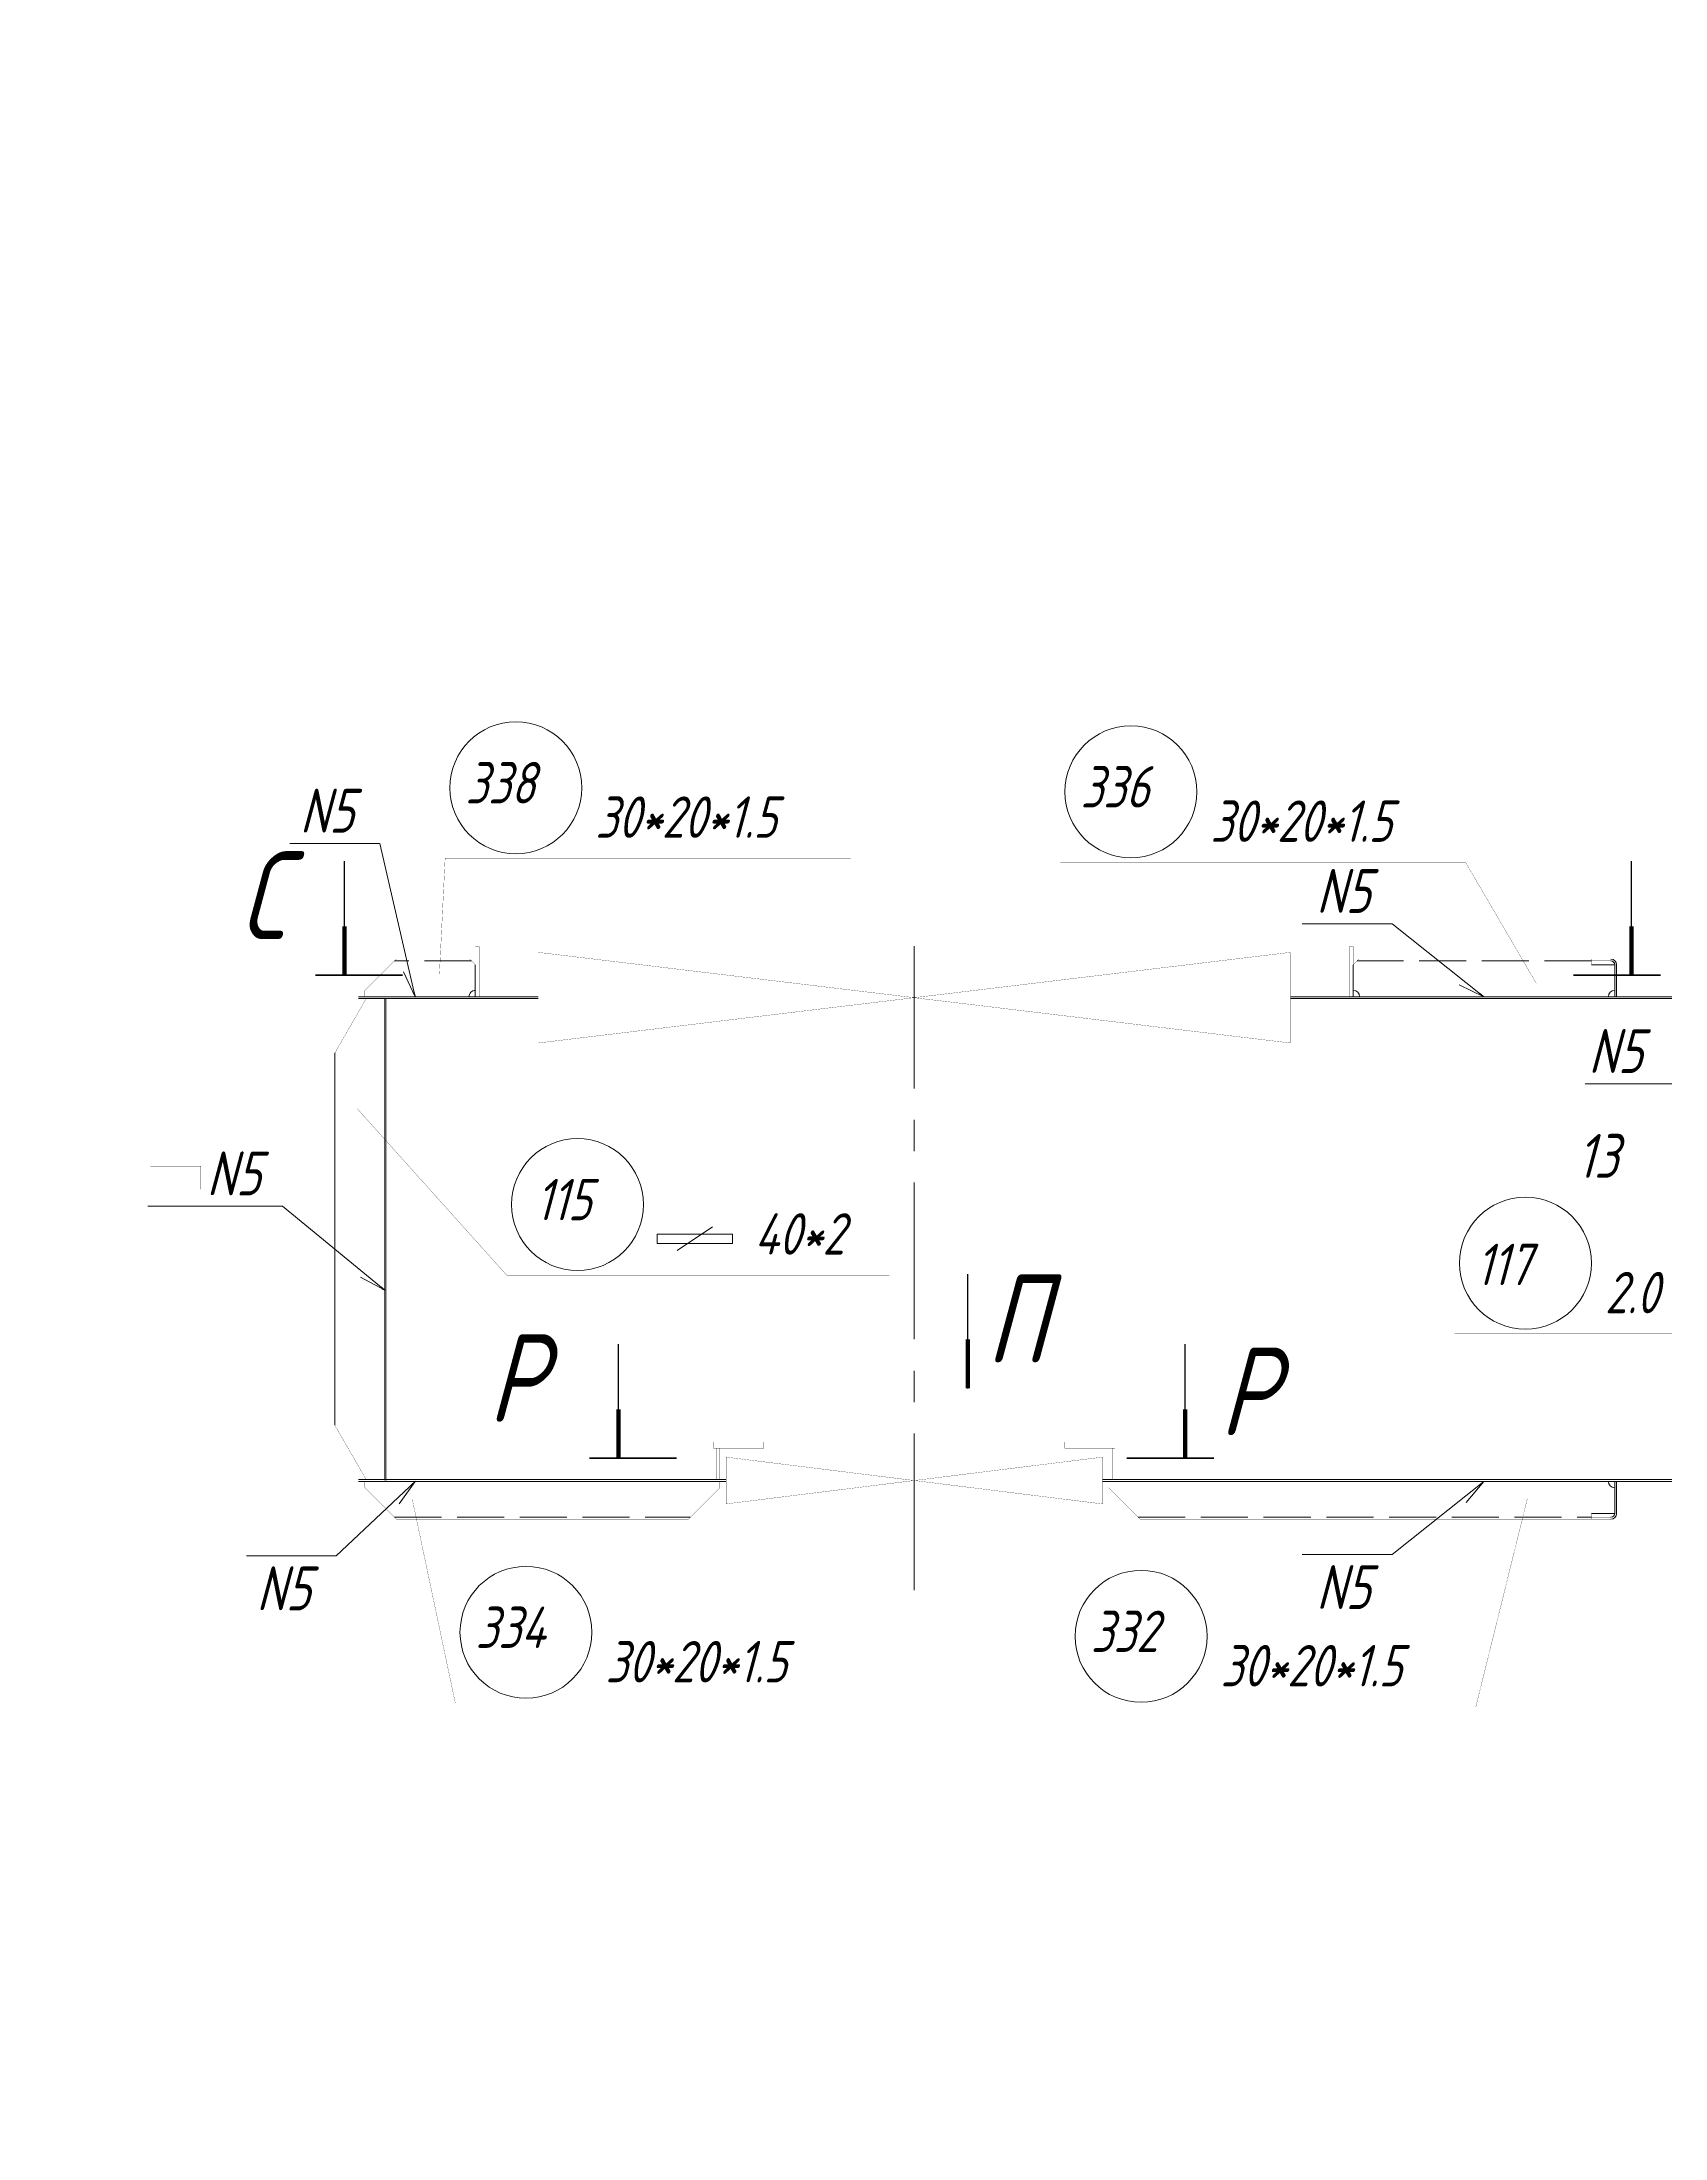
# Model space of a CAD drawing. Header units: millimetres. Extents: x 77380 to 135900, y -26587 to 17301.
# Drawn here: x 130984 to 132278, y 2403 to 4074 of the extents above; entities that cross this region are included whole.
import ezdxf

# ---------------------------------------------------------------- set-up
doc = ezdxf.new("R2010")
doc.units = ezdxf.units.MM
for name, pattern in [('K5LT32768', [0]), ('K5LT32772', [0]), ('K5LT32773', [50, 37.5, -12.5]), ('K5LT32776', [0]), ('K5LT32780', [0]), ('K5LT32785', [200, 125, -25, 25, -25]), ('K5LT32810', [0]), ('K5LT32832', [0]), ('K5LT32833', [0]), ('K5LT32834', [0]), ('K5LT32835', [0]), ('K5LT32838', [0]), ('K5LT_THIN', [0])]:
    doc.linetypes.add(name, pattern=pattern)
doc.styles.add('KTEXTSTYLE', font='GOST_AU.SHX', dxfattribs={"width": 0.96, "height": 5})

# ---------------------------------------------------------------- blocks, each defined once
blk = doc.blocks.new('U298')
at = {"color": 7, "linetype": 'K5LT32780', "const_width": 0.18}
for points in [[(126945.3, 12764.4), (135355.3, 12764.4), (135355.3, 18704.4), (126945.3, 18704.4)], [(127145.3, 12814.4), (135305.3, 12814.4), (135305.3, 18654.4), (127145.3, 18654.4)]]:
    blk.add_lwpolyline(points, close=True, dxfattribs=at)
blk = doc.blocks.new('U303')
at = {"color": 7, "linetype": 'K5LT32834', "lineweight": 30}
blk.add_line((130898.4, 17575.2), (130898.4, 17666.2), dxfattribs=at)
at = {"color": 7, "linetype": 'K5LT32832', "lineweight": 60}
blk.add_line((130875.3, 17575.2), (130944.8, 17575.2), dxfattribs=at)
at = {"color": 7, "linetype": 'K5LT32833', "const_width": 3.54}
blk.add_lwpolyline([(130898.4, 17575.2), (130898.4, 17614.2)], dxfattribs=at)
blk = doc.blocks.new('U304')
at = {"color": 7, "linetype": 'K5LT32834', "lineweight": 30}
blk.add_line((131350.2, 17575.2), (131350.2, 17666.2), dxfattribs=at)
at = {"color": 7, "linetype": 'K5LT32832', "lineweight": 60}
blk.add_line((131373.2, 17575.2), (131303.8, 17575.2), dxfattribs=at)
at = {"color": 7, "linetype": 'K5LT32833', "const_width": 3.54}
blk.add_lwpolyline([(131350.2, 17575.2), (131350.2, 17614.2)], dxfattribs=at)
blk = doc.blocks.new('U305')
at = {"color": 7, "linetype": 'K5LT32834', "lineweight": 30}
blk.add_line((131177, 17630.8), (131177, 17721.8), dxfattribs=at)
at = {"color": 7, "linetype": 'K5LT32838', "const_width": 3.59}
blk.add_lwpolyline([(131177, 17630.8), (131177, 17669.8)], dxfattribs=at)
blk = doc.blocks.new('U308')
at = {"color": 7, "linetype": 'K5LT32834', "lineweight": 30}
blk.add_line((130679.9, 17960.2), (130679.9, 18051.2), dxfattribs=at)
at = {"color": 7, "linetype": 'K5LT32832', "lineweight": 60}
blk.add_line((130656.9, 17960.2), (130726.3, 17960.2), dxfattribs=at)
at = {"color": 7, "linetype": 'K5LT32833', "const_width": 3.54}
blk.add_lwpolyline([(130679.9, 17960.2), (130679.9, 17999.2)], dxfattribs=at)
blk = doc.blocks.new('U309')
at = {"color": 7, "linetype": 'K5LT32834', "lineweight": 30}
blk.add_line((131706.2, 17960.2), (131706.2, 18051.2), dxfattribs=at)
at = {"color": 7, "linetype": 'K5LT32832', "lineweight": 60}
blk.add_line((131729.2, 17960.2), (131659.8, 17960.2), dxfattribs=at)
at = {"color": 7, "linetype": 'K5LT32833', "const_width": 3.54}
blk.add_lwpolyline([(131706.2, 17960.2), (131706.2, 17999.2)], dxfattribs=at)
blk = doc.blocks.new('U313')
at = {"color": 7, "linetype": 'K5LT_THIN', "lineweight": 18}
for p, q in [((130630.5, 17776.1), (130712.5, 17708.9)), ((130712.5, 17708.9), (130709.4, 17711.4))]:
    blk.add_line(p, q, dxfattribs=at)
at = {"color": 7, "linetype": 'K5LT32835', "lineweight": 18}
for p, q in [((130709.8, 17710.3), (130710.6, 17710.4)), ((130709.8, 17710.3), (130710.7, 17710.4)), ((130709.8, 17710.3), (130709.8, 17710.3)), ((130709.9, 17710.5), (130710.4, 17710.5)), ((130709.9, 17710.4), (130710.5, 17710.5)), ((130709.9, 17710.2), (130709.9, 17710.4)), ((130709.9, 17710.2), (130709.9, 17710.4)), ((130709.9, 17710.2), (130710.7, 17710.3)), ((130710, 17710.5), (130710.4, 17710.6)), ((130710.1, 17710.1), (130710, 17710.6)), ((130710, 17710.2), (130710, 17710.5)), ((130710, 17710.2), (130710.8, 17710.2)), ((130710.1, 17710.7), (130710.2, 17710.7)), ((130710.2, 17710.1), (130710.1, 17710.7)), ((130710.1, 17710.6), (130710.3, 17710.6)), ((130710.1, 17710.1), (130710.1, 17710.6)), ((130710.1, 17710.1), (130710.9, 17710.2)), ((130710.2, 17710.8), (130710.2, 17710.8)), ((130710.3, 17710), (130710.2, 17710.7)), ((130710.2, 17710.1), (130710.9, 17710.1)), ((130710.3, 17710), (130710.3, 17710.7)), ((130710.4, 17710), (130710.3, 17710.6)), ((130710.3, 17710), (130711, 17710.1)), ((130710.5, 17709.9), (130710.4, 17710.6)), ((130710.4, 17710), (130711.1, 17710)), ((130710.5, 17709.9), (130710.5, 17710.5)), ((130710.6, 17709.9), (130710.5, 17710.4)), ((130710.5, 17709.9), (130711.1, 17710)), ((130710.7, 17709.8), (130710.6, 17710.4)), ((130710.6, 17709.8), (130711.2, 17709.9)), ((130710.7, 17709.8), (130710.7, 17710.3)), ((130710.7, 17709.8), (130711.3, 17709.8)), ((130710.8, 17709.7), (130710.8, 17710.3)), ((130710.9, 17709.7), (130710.8, 17710.2)), ((130710.8, 17709.7), (130711.3, 17709.8)), ((130710.9, 17709.7), (130710.9, 17710.2)), ((130710.9, 17709.7), (130711.4, 17709.7)), ((130711, 17709.6), (130711, 17710.1)), ((130711.1, 17709.6), (130711, 17710)), ((130711, 17709.6), (130711.5, 17709.7)), ((130711.1, 17709.6), (130711.1, 17710)), ((130711.1, 17709.6), (130711.6, 17709.6)), ((130711.2, 17709.5), (130711.2, 17709.9)), ((130711.3, 17709.5), (130711.2, 17709.9)), ((130711.2, 17709.5), (130711.6, 17709.6)), ((130711.3, 17709.5), (130711.3, 17709.8)), ((130711.3, 17709.5), (130711.7, 17709.5)), ((130711.4, 17709.4), (130711.4, 17709.8)), ((130711.5, 17709.4), (130711.4, 17709.7)), ((130711.4, 17709.4), (130711.8, 17709.4)), ((130711.5, 17709.4), (130711.5, 17709.6)), ((130711.5, 17709.4), (130711.8, 17709.4)), ((130711.6, 17709.3), (130711.6, 17709.6)), ((130711.6, 17709.3), (130711.9, 17709.3)), ((130711.7, 17709.3), (130711.7, 17709.5)), ((130711.7, 17709.2), (130711.7, 17709.5)), ((130711.7, 17709.3), (130712, 17709.3)), ((130711.8, 17709.2), (130711.8, 17709.4)), ((130711.8, 17709.2), (130712, 17709.2)), ((130711.9, 17709.2), (130711.9, 17709.4)), ((130712, 17709.1), (130711.9, 17709.3)), ((130711.9, 17709.1), (130712.1, 17709.2)), ((130712, 17709.1), (130712, 17709.2)), ((130712, 17709.1), (130712.2, 17709.1)), ((130712.1, 17709.1), (130712.1, 17709.2)), ((130712.2, 17709), (130712.1, 17709.1)), ((130712.1, 17709), (130712.3, 17709)), ((130712.2, 17709), (130712.2, 17709.1)), ((130712.2, 17709), (130712.3, 17709)), ((130712.3, 17709), (130712.3, 17709)), ((130712.3, 17708.9), (130712.4, 17708.9)), ((130712.4, 17708.9), (130712.4, 17709)), ((130712.4, 17708.9), (130712.5, 17708.9)), ((130712.4, 17708.9), (130712.4, 17708.9))]:
    blk.add_line(p, q, dxfattribs=at)
at = {"color": 7, "linetype": 'K5LT32835', "const_width": 0.18}
blk.add_lwpolyline([(130710.2, 17710.8), (130712.5, 17708.9), (130709.8, 17710.3)], close=True, dxfattribs=at)
blk = doc.blocks.new('U315')
at = {"color": 7, "linetype": 'K5LT_THIN', "lineweight": 18}
for p, q in [((131515.2, 18001.3), (131588.5, 17943.1)), ((131588.5, 17943.1), (131585.4, 17945.6))]:
    blk.add_line(p, q, dxfattribs=at)
at = {"color": 7, "linetype": 'K5LT32835', "lineweight": 18}
for p, q in [((131585.8, 17944.6), (131586.6, 17944.6)), ((131585.8, 17944.5), (131586.6, 17944.6)), ((131585.9, 17944.5), (131585.8, 17944.6)), ((131585.8, 17944.5), (131585.8, 17944.5)), ((131585.9, 17944.7), (131586.4, 17944.8)), ((131585.9, 17944.6), (131586.5, 17944.7)), ((131585.9, 17944.4), (131585.9, 17944.7)), ((131585.9, 17944.4), (131586.7, 17944.5)), ((131586, 17944.8), (131586.3, 17944.9)), ((131586, 17944.8), (131586.4, 17944.8)), ((131586.1, 17944.4), (131586, 17944.8)), ((131586, 17944.4), (131586, 17944.7)), ((131586, 17944.4), (131586.8, 17944.5)), ((131586.1, 17944.9), (131586.2, 17944.9)), ((131586.1, 17944.3), (131586.1, 17944.9)), ((131586.2, 17944.3), (131586.1, 17944.9)), ((131586.1, 17944.3), (131586.9, 17944.4)), ((131586.2, 17945), (131586.2, 17945)), ((131586.3, 17944.3), (131586.2, 17945)), ((131586.2, 17944.3), (131586.9, 17944.4)), ((131586.3, 17944.2), (131586.3, 17944.9)), ((131586.4, 17944.2), (131586.3, 17944.8)), ((131586.3, 17944.2), (131587, 17944.3)), ((131586.5, 17944.2), (131586.4, 17944.8)), ((131586.4, 17944.2), (131587.1, 17944.2)), ((131586.5, 17944.1), (131586.5, 17944.7)), ((131586.6, 17944.1), (131586.5, 17944.7)), ((131586.5, 17944.1), (131587.1, 17944.2)), ((131586.7, 17944), (131586.6, 17944.6)), ((131586.6, 17944.1), (131587.2, 17944.1)), ((131586.7, 17944), (131586.7, 17944.6)), ((131586.8, 17944), (131586.7, 17944.5)), ((131586.7, 17944), (131587.3, 17944.1)), ((131586.9, 17943.9), (131586.8, 17944.4)), ((131586.8, 17944), (131587.3, 17944)), ((131586.9, 17943.9), (131586.9, 17944.4)), ((131586.9, 17943.9), (131587.4, 17944)), ((131587, 17943.9), (131587, 17944.3)), ((131587.1, 17943.8), (131587, 17944.3)), ((131587, 17943.9), (131587.5, 17943.9)), ((131587.1, 17943.8), (131587.1, 17944.2)), ((131587.1, 17943.8), (131587.6, 17943.9)), ((131587.2, 17943.8), (131587.2, 17944.2)), ((131587.3, 17943.7), (131587.2, 17944.1)), ((131587.2, 17943.8), (131587.6, 17943.8)), ((131587.3, 17943.7), (131587.3, 17944.1)), ((131587.3, 17943.7), (131587.7, 17943.7)), ((131587.4, 17943.7), (131587.4, 17944)), ((131587.5, 17943.6), (131587.4, 17943.9)), ((131587.4, 17943.7), (131587.8, 17943.7)), ((131587.6, 17943.6), (131587.5, 17943.9)), ((131587.5, 17943.6), (131587.8, 17943.6)), ((131587.6, 17943.6), (131587.6, 17943.8)), ((131587.6, 17943.5), (131587.9, 17943.6)), ((131587.7, 17943.5), (131587.7, 17943.8)), ((131587.8, 17943.5), (131587.7, 17943.7)), ((131587.7, 17943.5), (131588, 17943.5)), ((131587.8, 17943.5), (131587.8, 17943.7)), ((131587.8, 17943.4), (131588.1, 17943.5)), ((131587.9, 17943.4), (131587.9, 17943.6)), ((131588, 17943.4), (131587.9, 17943.6)), ((131588, 17943.4), (131588, 17943.5)), ((131588, 17943.4), (131588.1, 17943.4)), ((131588.1, 17943.3), (131588.2, 17943.4)), ((131588.1, 17943.3), (131588.1, 17943.4)), ((131588.2, 17943.3), (131588.2, 17943.4)), ((131588.2, 17943.3), (131588.3, 17943.3)), ((131588.2, 17943.2), (131588.2, 17943.3)), ((131588.3, 17943.2), (131588.3, 17943.3)), ((131588.3, 17943.2), (131588.3, 17943.2)), ((131588.4, 17943.2), (131588.4, 17943.2)), ((131588.4, 17943.2), (131588.4, 17943.2)), ((131588.4, 17943.1), (131588.4, 17943.2)), ((131588.5, 17943.1), (131588.5, 17943.1))]:
    blk.add_line(p, q, dxfattribs=at)
at = {"color": 7, "linetype": 'K5LT32835', "const_width": 0.18}
blk.add_lwpolyline([(131586.2, 17945), (131588.5, 17943.1), (131585.8, 17944.5)], close=True, dxfattribs=at)
blk = doc.blocks.new('U318')
at = {"color": 7, "linetype": 'K5LT_THIN', "lineweight": 18}
for p, q in [((130708, 18065.3), (130736.4, 17943.1)), ((130736.4, 17943.1), (130735.5, 17947))]:
    blk.add_line(p, q, dxfattribs=at)
at = {"color": 7, "linetype": 'K5LT32835', "lineweight": 18}
for p, q in [((130735.2, 17945.9), (130735.9, 17945.5)), ((130735.2, 17945.9), (130735.9, 17945.4)), ((130735.2, 17945.9), (130735.2, 17945.9)), ((130735.2, 17945.8), (130735.3, 17945.9)), ((130735.2, 17945.7), (130735.3, 17945.9)), ((130735.2, 17945.8), (130735.9, 17945.3)), ((130735.3, 17945.7), (130735.4, 17946)), ((130735.3, 17945.6), (130735.5, 17946)), ((130735.3, 17945.5), (130735.6, 17946)), ((130735.3, 17945.9), (130735.8, 17945.6)), ((130735.3, 17945.7), (130735.9, 17945.2)), ((130735.3, 17945.5), (130735.9, 17945.2)), ((130735.4, 17946), (130735.8, 17945.7)), ((130735.4, 17945.5), (130735.7, 17946)), ((130735.4, 17945.4), (130735.8, 17946)), ((130735.4, 17945.3), (130735.8, 17945.9)), ((130735.4, 17945.4), (130736, 17945.1)), ((130735.4, 17945.3), (130736, 17945)), ((130735.5, 17946), (130735.8, 17945.8)), ((130735.5, 17945.3), (130735.8, 17945.8)), ((130735.5, 17945.2), (130735.8, 17945.7)), ((130735.5, 17945.1), (130735.8, 17945.6)), ((130735.5, 17945.1), (130735.9, 17945.6)), ((130735.5, 17945.2), (130736, 17944.9)), ((130735.5, 17945.1), (130736, 17944.8)), ((130735.6, 17946), (130735.8, 17945.9)), ((130735.6, 17945), (130735.9, 17945.5)), ((130735.6, 17944.9), (130735.9, 17945.4)), ((130735.6, 17944.8), (130735.9, 17945.3)), ((130735.6, 17945), (130736.1, 17944.7)), ((130735.6, 17944.9), (130736.1, 17944.6)), ((130735.7, 17946), (130735.7, 17946)), ((130735.7, 17946), (130735.8, 17945.9)), ((130735.7, 17944.8), (130735.9, 17945.2)), ((130735.7, 17944.7), (130736, 17945.1)), ((130735.7, 17944.6), (130736, 17945)), ((130735.7, 17944.8), (130736.1, 17944.5)), ((130735.7, 17944.7), (130736.1, 17944.5)), ((130735.7, 17944.6), (130736.1, 17944.4)), ((130735.8, 17944.6), (130736, 17944.9)), ((130735.8, 17944.5), (130736, 17944.9)), ((130735.8, 17944.4), (130736, 17944.8)), ((130735.8, 17944.5), (130736.2, 17944.3)), ((130735.8, 17944.4), (130736.2, 17944.2)), ((130735.9, 17944.4), (130736.1, 17944.7)), ((130735.9, 17944.3), (130736.1, 17944.6)), ((130735.9, 17944.2), (130736.1, 17944.5)), ((130735.9, 17944.3), (130736.2, 17944.1)), ((130735.9, 17944.2), (130736.2, 17944)), ((130736, 17944.1), (130736.1, 17944.4)), ((130736, 17944.1), (130736.1, 17944.3)), ((130736, 17944), (130736.2, 17944.2)), ((130736, 17943.9), (130736.2, 17944.2)), ((130736, 17944.1), (130736.2, 17943.9)), ((130736, 17944), (130736.3, 17943.8)), ((130736.1, 17943.9), (130736.2, 17944.1)), ((130736.1, 17943.8), (130736.2, 17944)), ((130736.1, 17943.9), (130736.3, 17943.8)), ((130736.1, 17943.7), (130736.2, 17943.9)), ((130736.1, 17943.8), (130736.3, 17943.7)), ((130736.2, 17943.7), (130736.3, 17943.8)), ((130736.2, 17943.7), (130736.3, 17943.6)), ((130736.2, 17943.6), (130736.3, 17943.7)), ((130736.2, 17943.6), (130736.3, 17943.5)), ((130736.2, 17943.5), (130736.3, 17943.6)), ((130736.3, 17943.5), (130736.4, 17943.4)), ((130736.3, 17943.5), (130736.3, 17943.5)), ((130736.3, 17943.4), (130736.3, 17943.5)), ((130736.3, 17943.4), (130736.4, 17943.3)), ((130736.3, 17943.3), (130736.4, 17943.4)), ((130736.4, 17943.3), (130736.4, 17943.2)), ((130736.4, 17943.2), (130736.4, 17943.3)), ((130736.4, 17943.2), (130736.4, 17943.1)), ((130736.4, 17943.2), (130736.4, 17943.2))]:
    blk.add_line(p, q, dxfattribs=at)
at = {"color": 7, "linetype": 'K5LT32835', "const_width": 0.18}
blk.add_lwpolyline([(130735.7, 17946), (130736.4, 17943.1), (130735.2, 17945.9)], close=True, dxfattribs=at)
blk = doc.blocks.new('U319')
at = {"color": 7, "linetype": 'K5LT_THIN', "lineweight": 18}
for p, q in [((131515.2, 17498.4), (131588.5, 17556.6)), ((131588.5, 17556.6), (131585.4, 17554.1))]:
    blk.add_line(p, q, dxfattribs=at)
at = {"color": 7, "linetype": 'K5LT32835', "lineweight": 18}
for p, q in [((131586.2, 17554.7), (131586.2, 17554.8)), ((131586.9, 17554.7), (131586.2, 17554.8)), ((131586.2, 17554.7), (131586.2, 17554.7)), ((131586.8, 17554.6), (131586.2, 17554.7)), ((131586.8, 17554.6), (131586.2, 17554.6)), ((131586.3, 17554.6), (131586.3, 17554.9)), ((131586.3, 17554.5), (131586.4, 17554.9)), ((131587, 17554.8), (131586.3, 17554.9)), ((131586.9, 17554.7), (131586.3, 17554.8)), ((131586.7, 17554.5), (131586.3, 17554.6)), ((131586.7, 17554.5), (131586.3, 17554.5)), ((131586.4, 17554.5), (131586.4, 17555)), ((131586.4, 17554.4), (131586.5, 17555)), ((131587, 17554.9), (131586.4, 17554.9)), ((131586.6, 17554.4), (131586.4, 17554.4)), ((131586.5, 17554.3), (131586.6, 17555.1)), ((131586.5, 17554.3), (131586.6, 17555.1)), ((131587.1, 17554.9), (131586.5, 17555)), ((131587.1, 17555), (131586.5, 17555)), ((131586.6, 17554.3), (131586.5, 17554.4)), ((131586.5, 17554.3), (131586.5, 17554.3)), ((131586.6, 17554.4), (131586.7, 17555.2)), ((131587.2, 17555), (131586.6, 17555.1)), ((131586.7, 17554.5), (131586.8, 17555.2)), ((131587.2, 17555.1), (131586.7, 17555.2)), ((131587.3, 17555.2), (131586.7, 17555.2)), ((131586.8, 17554.7), (131586.9, 17555.4)), ((131586.8, 17554.6), (131586.9, 17555.3)), ((131587.3, 17555.2), (131586.8, 17555.3)), ((131586.9, 17554.7), (131587, 17555.4)), ((131587.4, 17555.3), (131586.9, 17555.3)), ((131587, 17554.8), (131587.1, 17555.5)), ((131587.4, 17555.3), (131587, 17555.4)), ((131587.5, 17555.4), (131587, 17555.4)), ((131587.1, 17555), (131587.2, 17555.6)), ((131587.1, 17554.9), (131587.1, 17555.5)), ((131587.5, 17555.4), (131587.1, 17555.5)), ((131587.2, 17555.1), (131587.3, 17555.6)), ((131587.6, 17555.5), (131587.2, 17555.6)), ((131587.6, 17555.6), (131587.2, 17555.6)), ((131587.3, 17555.2), (131587.3, 17555.7)), ((131587.7, 17555.6), (131587.3, 17555.7)), ((131587.4, 17555.3), (131587.4, 17555.8)), ((131587.4, 17555.4), (131587.5, 17555.8)), ((131587.8, 17555.7), (131587.4, 17555.8)), ((131587.7, 17555.7), (131587.4, 17555.7)), ((131587.5, 17555.4), (131587.6, 17555.9)), ((131587.8, 17555.8), (131587.5, 17555.8)), ((131587.6, 17555.5), (131587.6, 17555.9)), ((131587.9, 17555.9), (131587.6, 17555.9)), ((131587.7, 17555.6), (131587.7, 17556)), ((131587.7, 17555.7), (131587.8, 17556)), ((131588, 17556), (131587.7, 17556)), ((131587.9, 17555.9), (131587.7, 17555.9)), ((131587.8, 17555.8), (131587.8, 17556.1)), ((131588, 17556), (131587.8, 17556.1)), ((131588.1, 17556.1), (131587.9, 17556.2)), ((131587.9, 17555.9), (131587.9, 17556.1)), ((131588.1, 17556.1), (131587.9, 17556.1)), ((131588, 17556.1), (131588.1, 17556.3)), ((131588, 17556), (131588, 17556.2)), ((131588.2, 17556.2), (131588, 17556.2)), ((131588.1, 17556.1), (131588.1, 17556.3)), ((131588.2, 17556.3), (131588.1, 17556.3)), ((131588.2, 17556.2), (131588.2, 17556.4)), ((131588.2, 17556.3), (131588.3, 17556.4)), ((131588.3, 17556.4), (131588.2, 17556.4)), ((131588.3, 17556.3), (131588.2, 17556.3)), ((131588.3, 17556.4), (131588.3, 17556.5)), ((131588.4, 17556.4), (131588.3, 17556.4)), ((131588.5, 17556.6), (131588.4, 17556.6)), ((131588.4, 17556.5), (131588.4, 17556.5)), ((131588.4, 17556.5), (131588.4, 17556.5)), ((131588.5, 17556.6), (131588.5, 17556.6))]:
    blk.add_line(p, q, dxfattribs=at)
at = {"color": 7, "linetype": 'K5LT32835', "const_width": 0.18}
blk.add_lwpolyline([(131586.2, 17554.7), (131588.5, 17556.6), (131586.5, 17554.3)], close=True, dxfattribs=at)
blk = doc.blocks.new('U322')
at = {"color": 7, "linetype": 'K5LT_THIN', "lineweight": 18}
for p, q in [((130673.4, 17497.4), (130736.4, 17556.6)), ((130736.4, 17556.6), (130733.5, 17553.9))]:
    blk.add_line(p, q, dxfattribs=at)
at = {"color": 7, "linetype": 'K5LT32835', "lineweight": 18}
for p, q in [((130734.2, 17554.6), (130734.2, 17554.6)), ((130734.3, 17554.5), (130734.3, 17554.6)), ((130735, 17554.6), (130734.3, 17554.6)), ((130735, 17554.6), (130734.3, 17554.6)), ((130734.9, 17554.4), (130734.3, 17554.5)), ((130734.9, 17554.5), (130734.3, 17554.5)), ((130734.4, 17554.4), (130734.4, 17554.7)), ((130734.4, 17554.4), (130734.4, 17554.7)), ((130735.1, 17554.7), (130734.4, 17554.7)), ((130734.8, 17554.4), (130734.4, 17554.4)), ((130734.5, 17554.2), (130734.6, 17554.9)), ((130734.5, 17554.3), (130734.5, 17554.8)), ((130735.1, 17554.7), (130734.5, 17554.8)), ((130735.1, 17554.8), (130734.5, 17554.8)), ((130734.7, 17554.3), (130734.5, 17554.3)), ((130734.8, 17554.3), (130734.5, 17554.3)), ((130734.6, 17554.2), (130734.6, 17554.9)), ((130735.2, 17554.9), (130734.6, 17554.9)), ((130734.7, 17554.2), (130734.6, 17554.2)), ((130734.7, 17554.1), (130734.6, 17554.1)), ((130734.7, 17554.1), (130734.7, 17555)), ((130734.7, 17554.2), (130734.8, 17555)), ((130735.2, 17554.9), (130734.7, 17555)), ((130735.3, 17555), (130734.7, 17555)), ((130734.8, 17554.3), (130734.8, 17555.1)), ((130735.3, 17555.1), (130734.8, 17555.1)), ((130734.9, 17554.4), (130734.9, 17555.2)), ((130734.9, 17554.5), (130735, 17555.2)), ((130735.4, 17555.2), (130734.9, 17555.2)), ((130735.4, 17555.1), (130734.9, 17555.1)), ((130735, 17554.6), (130735, 17555.3)), ((130735.5, 17555.2), (130735, 17555.3)), ((130735.1, 17554.7), (130735.1, 17555.4)), ((130735.1, 17554.8), (130735.2, 17555.4)), ((130735.5, 17555.4), (130735.1, 17555.4)), ((130735.5, 17555.3), (130735.1, 17555.3)), ((130735.2, 17554.9), (130735.2, 17555.5)), ((130735.6, 17555.4), (130735.2, 17555.4)), ((130735.3, 17555.1), (130735.4, 17555.6)), ((130735.7, 17555.6), (130735.3, 17555.6)), ((130735.3, 17555), (130735.3, 17555.5)), ((130735.6, 17555.5), (130735.3, 17555.5)), ((130735.4, 17555.2), (130735.4, 17555.7)), ((130735.8, 17555.7), (130735.4, 17555.7)), ((130735.7, 17555.6), (130735.4, 17555.6)), ((130735.5, 17555.4), (130735.5, 17555.8)), ((130735.8, 17555.7), (130735.5, 17555.8)), ((130735.5, 17555.3), (130735.5, 17555.7)), ((130735.9, 17555.9), (130735.6, 17555.9)), ((130735.6, 17555.5), (130735.6, 17555.8)), ((130735.9, 17555.8), (130735.6, 17555.8)), ((130735.7, 17555.6), (130735.7, 17556)), ((130735.7, 17555.5), (130735.7, 17555.9)), ((130735.9, 17555.9), (130735.7, 17555.9)), ((130736, 17556.1), (130735.8, 17556.1)), ((130735.8, 17555.7), (130735.8, 17556)), ((130736, 17556), (130735.8, 17556)), ((130735.9, 17555.9), (130735.9, 17556.2)), ((130735.9, 17555.8), (130735.9, 17556.1)), ((130736.1, 17556.1), (130735.9, 17556.1)), ((130736, 17556), (130736, 17556.2)), ((130736.1, 17556.2), (130736, 17556.2)), ((130736.2, 17556.2), (130736, 17556.2)), ((130736.1, 17556.1), (130736.1, 17556.3)), ((130736.1, 17556.2), (130736.1, 17556.3)), ((130736.2, 17556.3), (130736.1, 17556.3)), ((130736.2, 17556.3), (130736.2, 17556.4)), ((130736.3, 17556.4), (130736.2, 17556.4)), ((130736.3, 17556.4), (130736.2, 17556.4)), ((130736.3, 17556.4), (130736.3, 17556.5)), ((130736.3, 17556.5), (130736.3, 17556.5)), ((130736.3, 17556.5), (130736.3, 17556.5)), ((130736.4, 17556.6), (130736.4, 17556.6)), ((130736.4, 17556.6), (130736.4, 17556.6))]:
    blk.add_line(p, q, dxfattribs=at)
at = {"color": 7, "linetype": 'K5LT32835', "const_width": 0.18}
blk.add_lwpolyline([(130734.2, 17554.6), (130736.4, 17556.6), (130734.7, 17554.1)], close=True, dxfattribs=at)

msp = doc.modelspace()

# ---------------------------------------------------------------- linework, layer by layer
at = {"color": 7, "linetype": 'K5LT32780', "lineweight": 18}
for p, q in [((131181.351, 3435.32), (131253.032, 3435.32)), ((132060.262, 3371.33), (131988.581, 3371.33)), ((132285.885, 3243.671), (132214.204, 3243.671)), ((131175.515, 3146.08), (131068.171, 3146.08)), ((131146.782, 2867.364), (131218.464, 2867.364)), ((132060.262, 2868.369), (131988.581, 2868.369))]:
    msp.add_line(p, q, dxfattribs=at)
at = {"color": 1, "linetype": 'K5LT32785', "lineweight": 18, "true_color": 0xff0000}
msp.add_line((131679.297, 2839.932), (131679.297, 3353.477), dxfattribs=at)
at = {"color": 1, "linetype": 'K5LT32773', "lineweight": 18, "true_color": 0xff0000}
for p, q in [((131326.241, 3341.654), (131264.852, 3341.654)), ((132219.297, 3341.654), (132032.351, 3341.654)), ((131264.852, 2898.044), (131500.742, 2898.044)), ((131857.851, 2898.044), (132219.297, 2898.044))]:
    msp.add_line(p, q, dxfattribs=at)
at = {"color": 7, "linetype": 'K5LT_THIN', "lineweight": 18}
for p, q in [((131281.472, 3313.099), (131272.011, 3332.961)), ((132133.546, 3313.099), (132113.703, 3322.599)), ((131257.2, 3079.019), (131237.802, 3089.397)), ((131281.43, 2926.541), (131268.492, 2908.748)), ((132133.546, 2926.6), (132119.226, 2909.898))]:
    msp.add_line(p, q, dxfattribs=at)
at = {"color": 1, "linetype": 'K5LT32772', "lineweight": 18, "true_color": 0xff0000}
for p, q in [((131329.296, 3313.099), (131329.296, 3338.599)), ((131257.296, 3311.599), (131257.296, 2928.099)), ((131217.296, 2971.401), (131217.296, 3268.298)), ((131490.138, 3110.749), (131518.318, 3129.536)), ((131534.287, 3123.9), (131474.17, 3123.9)), ((131474.17, 3123.9), (131474.17, 3116.385)), ((131474.17, 3116.385), (131534.287, 3116.385)), ((131534.287, 3116.385), (131534.287, 3123.9)), ((132219.297, 2901.099), (132237.797, 2901.099))]:
    msp.add_line(p, q, dxfattribs=at)
at = {"color": 3, "linetype": 'K5LT32768', "lineweight": 18, "true_color": 0x00ff00}
for p, q in [((132029.296, 3338.599), (132029.296, 3313.099)), ((132237.797, 3338.599), (132219.297, 3338.599)), ((132237.797, 3313.099), (132237.797, 3338.654)), ((132237.797, 3313.099), (132237.797, 3338.599)), ((132239.297, 3313.099), (132239.297, 3338.654)), ((131379.296, 3313.099), (131236.283, 3313.099)), ((131379.296, 3311.599), (131236.283, 3311.599)), ((131241.297, 3313.099), (131329.296, 3313.099)), ((132749.297, 3313.099), (131979.296, 3313.099)), ((132749.297, 3311.599), (131979.296, 3311.599)), ((132029.296, 3313.099), (132237.797, 3313.099)), ((131529.297, 2928.099), (131236.283, 2928.099)), ((131529.297, 2926.599), (131236.283, 2926.599)), ((131524.297, 2926.599), (131241.297, 2926.599)), ((132899.296, 2928.099), (131829.297, 2928.099)), ((132899.296, 2926.599), (131829.297, 2926.599)), ((132237.797, 2926.599), (131834.296, 2926.599)), ((132237.797, 2901.045), (132237.797, 2926.599)), ((132237.797, 2901.099), (132237.797, 2926.599)), ((132239.297, 2901.045), (132239.297, 2926.599))]:
    msp.add_line(p, q, dxfattribs=at)
at = {"color": 1, "linetype": 'K5LT32772', "true_color": 0xff0000, "const_width": 0.18}
for points in [[(131628.466, 3423.374), (131305.239, 3423.374), (131300.712, 3331.166)], [(131795.683, 3420.166), (132118.91, 3420.166), (132175.156, 3323.905)], [(131329.296, 3338.599), (131324.741, 3343.154), (131266.352, 3343.154), (131261.797, 3338.599)], [(132219.297, 3338.599), (132219.297, 3343.154), (132033.851, 3343.154), (132029.296, 3338.599)], [(132234.797, 3343.154), (132219.352, 3343.154), (132219.352, 3341.654), (132234.797, 3341.654)], [(131261.797, 3338.599), (131241.297, 3318.099), (131241.297, 3313.099)], [(131257.296, 3311.599), (131242.296, 3311.599), (131217.296, 3268.298)], [(131659.389, 3091.023), (131354.404, 3091.023), (131235.069, 3223.927)], [(132110.22, 3044.27), (132284.554, 3044.27), (132352.328, 3132.066)], [(131257.296, 2928.099), (131242.296, 2928.099), (131217.296, 2971.401)], [(131241.297, 2926.599), (131241.297, 2921.599), (131261.797, 2901.099)], [(131503.797, 2901.099), (131524.297, 2921.599), (131524.297, 2926.599)], [(131834.296, 2926.599), (131834.296, 2921.599), (131854.796, 2901.099)], [(131636.562, 2749.955), (131313.335, 2749.955), (131279.083, 2912.177)], [(131803.779, 2746.747), (132127.007, 2746.747), (132168.048, 2912.498)], [(131261.797, 2901.099), (131266.352, 2896.544), (131499.242, 2896.544), (131503.797, 2901.099)], [(131854.796, 2901.099), (131859.351, 2896.544), (132219.297, 2896.544), (132219.297, 2901.099)], [(132234.797, 2896.544), (132219.352, 2896.544), (132219.352, 2898.044), (132234.797, 2898.044)]]:
    msp.add_lwpolyline(points, dxfattribs=at)
at = {"color": 6, "linetype": 'K5LT32776', "true_color": 0xff00ff, "const_width": 0.18}
for points in [[(131329.296, 3313.099), (131329.296, 3353.099), (131332.296, 3353.099), (131332.296, 3313.099)], [(132029.296, 3313.099), (132029.296, 3353.099), (132026.296, 3353.099), (132026.296, 3313.099)], [(131521.297, 2928.099), (131521.297, 2953.099), (131524.297, 2953.099), (131524.297, 2928.099)], [(131521.297, 2928.099), (131521.297, 2953.099), (131524.297, 2953.099), (131524.297, 2928.099)], [(131837.296, 2928.099), (131837.296, 2953.099), (131834.296, 2953.099), (131834.296, 2928.099)], [(131837.296, 2928.099), (131837.296, 2953.099), (131834.296, 2953.099), (131834.296, 2928.099)]]:
    msp.add_lwpolyline(points, dxfattribs=at)
at = {"color": 7, "linetype": 'K5LT32780', "const_width": 0.18}
for points in [[(131979.296, 3276.198), (131979.296, 3348.5), (131379.296, 3276.198), (131379.296, 3348.5)], [(131829.297, 2908.691), (131829.297, 2945.993), (131529.297, 2908.691), (131529.297, 2945.993)]]:
    msp.add_lwpolyline(points, close=True, dxfattribs=at)
at = {"color": 4, "linetype": 'K5LT32810', "true_color": 0x00ffff, "const_width": 0.18}
msp.add_lwpolyline([(131258.5, 3311.599), (131258.5, 2927.599), (131256.983, 2927.599), (131256.983, 3311.599)], dxfattribs=at)
at = {"color": 7, "linetype": 'K5LT32780', "const_width": 0.18}
msp.add_lwpolyline([(131070.117, 3177.931), (131110.378, 3177.931), (131110.378, 3159.488), (131069.076, 3159.488)], dxfattribs=at)
at = {"color": 3, "linetype": 'K5LT32768', "true_color": 0x00ff00, "const_width": 0.18}
for points in [[(131519.297, 2958.099), (131559.297, 2958.099), (131559.297, 2953.099), (131519.297, 2953.099)], [(131799.298, 2958.099), (131839.297, 2958.099), (131839.297, 2953.099), (131799.298, 2953.099)]]:
    msp.add_lwpolyline(points, close=True, dxfattribs=at)
at = {"color": 1, "linetype": 'K5LT32772', "lineweight": 18, "true_color": 0xff0000}
for centre in [(131361.599, 3479.734), (131852.043, 3476.526), (131410.764, 3147.383), (132166.58, 3100.63), (131369.695, 2806.315), (131860.14, 2803.107)]:
    msp.add_circle(centre, 52.603, dxfattribs=at)
at = {"color": 3, "linetype": 'K5LT32768', "lineweight": 18, "true_color": 0x00ff00}
for centre, radius, start, end in [((132234.797, 3338.654), 4.5, 359.99765, 89.997498), ((132234.797, 3338.654), 3, 359.997284, 89.995422), ((132029.296, 3313.099), 5.001, 0.002472, 89.997528), ((132237.797, 3313.099), 5.001, 90.002473, 179.997528), ((132237.797, 2926.6), 5, 180.003113, 270.001251), ((132234.797, 2901.045), 4.5, 270.002502, 0.00235), ((132234.797, 2901.045), 3, 270.004578, 0.002716)]:
    msp.add_arc(centre, radius, start, end, dxfattribs=at)
at = {"color": 1, "linetype": 'K5LT32772', "lineweight": 18, "true_color": 0xff0000}
msp.add_arc((131329.296, 3313.1), 4.999, 90.005034, 180.012451, dxfattribs=at)

# ---------------------------------------------------------------- block references
for name in ['U298', 'U318', 'U308', 'U309', 'U315', 'U313', 'U305', 'U303', 'U304', 'U322', 'U319']:
    msp.add_blockref(name, (545.046, -14630.011))

# ---------------------------------------------------------------- texts
at = {"color": 7, "char_height": 2.5, "attachment_point": 1, "style": 'KTEXTSTYLE'}
for s, insert in [('\\H3.5;\\W0.965;\\Q15;\\Q15;\\H33.00;{\\c255;338}', (131321.463, 3500.21)), ('\\H3.5;\\W0.965;\\Q15;\\Q15;\\H33.00;{\\c255;336}', (131811.907, 3497.001)), ('\\H3.5;\\W0.965;\\Q15;\\Q15;\\H35.00;N5', (131189.323, 3478.888)), ('\\H3.5;\\W0.965;\\Q15;\\Q15;\\H33.00;{\\c255;30*20*1.5}', (131425.004, 3472.813)), ('\\H3.5;\\W0.965;\\Q15;\\Q15;\\H33.00;{\\c255;30*20*1.5}', (131915.448, 3469.604)), ('\\H3.5;\\W0.965;\\Q15;\\Q15;\\H70.00;С', (131141.556, 3428.997)), ('\\H3.5;\\W0.965;\\Q15;\\Q15;\\H35.00;N5', (131999.79, 3414.898)), ('\\H3.5;\\W0.965;\\Q15;\\Q15;\\H35.00;N5', (132216.84, 3287.238)), ('\\H3.5;\\W0.965;\\Q15;\\Q15;\\H35.00;N5', (131115.043, 3189.647)), ('\\H3.5;\\W0.965;\\Q15;\\Q15;\\H33.00;{\\c255;115}', (131377.366, 3167.859)), ('\\H3.5;\\W0.965;\\Q15;\\Q15;\\H33.00;{\\c255;40*2}', (131551.787, 3140.462)), ('\\H3.5;\\W0.965;\\Q15;\\Q15;\\H33.00;{\\c255;117}', (132127.079, 3116.13)), ('\\H3.5;\\W0.965;\\Q15;\\Q15;\\H33.00;{\\c255;2.0}', (132229.985, 3093.708)), ('\\H3.5;\\W0.965;\\Q15;\\Q15;\\H70.00;П', (131736.686, 3091.325)), ('\\H3.5;\\W0.965;\\Q15;\\Q15;\\H70.00;Р', (131339.369, 3043.99)), ('\\H3.5;\\W0.965;\\Q15;\\Q15;\\H70.00;Р', (131922.621, 3033.349)), ('\\H3.5;\\W0.965;\\Q15;\\Q15;\\H35.00;N5', (131154.754, 2858.796)), ('\\H3.5;\\W0.965;\\Q15;\\Q15;\\H35.00;N5', (131999.79, 2859.801)), ('\\H3.5;\\W0.965;\\Q15;\\Q15;\\H33.00;{\\c255;334}', (131329.56, 2826.791)), ('\\H3.5;\\W0.965;\\Q15;\\Q15;\\H33.00;{\\c255;332}', (131820.004, 2823.582)), ('\\H3.5;\\W0.965;\\Q15;\\Q15;\\H33.00;{\\c255;30*20*1.5}', (131433.101, 2799.394)), ('\\H3.5;\\W0.965;\\Q15;\\Q15;\\H33.00;{\\c255;30*20*1.5}', (131923.545, 2796.185))]:
    msp.add_mtext(s, dxfattribs=dict(at, insert=insert))
at = {"color": 7, "insert": (132207.785, 3203.672), "char_height": 2.5, "attachment_point": 1, "rotation": 359.999999, "style": 'KTEXTSTYLE'}
msp.add_mtext('\\H3.5;\\W0.965;\\Q15;\\Q15;\\H35.00;{\\c255;13}', dxfattribs=at)

doc.saveas('drawing.dxf')
